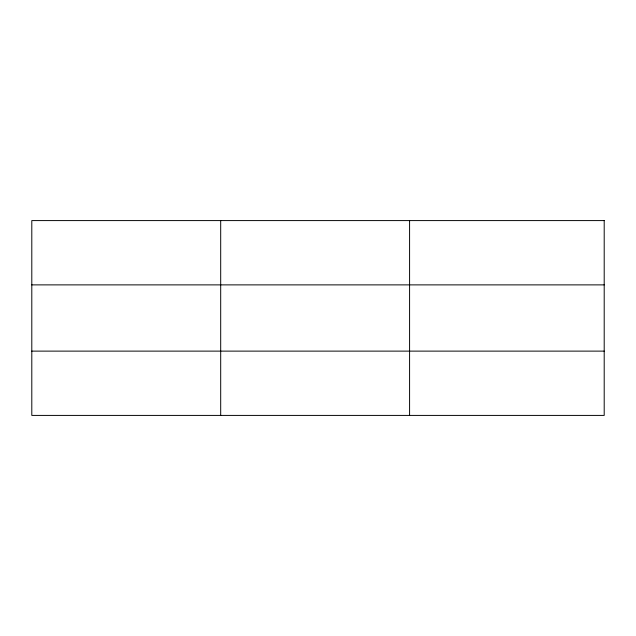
<?xml version="1.0" encoding="UTF-8"?>
<svg xmlns="http://www.w3.org/2000/svg" width="636" height="636" viewBox="0 0 636 636"><rect width="100%" height="100%" fill="white"/><g stroke="black" fill="none" stroke-linecap="round" stroke-linejoin="round"><path stroke-width="0.95" d="M220.692 415.411L220.692 220.589M409.584 415.411L409.584 220.589M31.8 284.88L604.2 284.88M31.8 351.12L604.2 351.12M604.2 220.589L604.2 415.411L31.8 415.411L31.8 220.589L604.2 220.589"/></g></svg>
